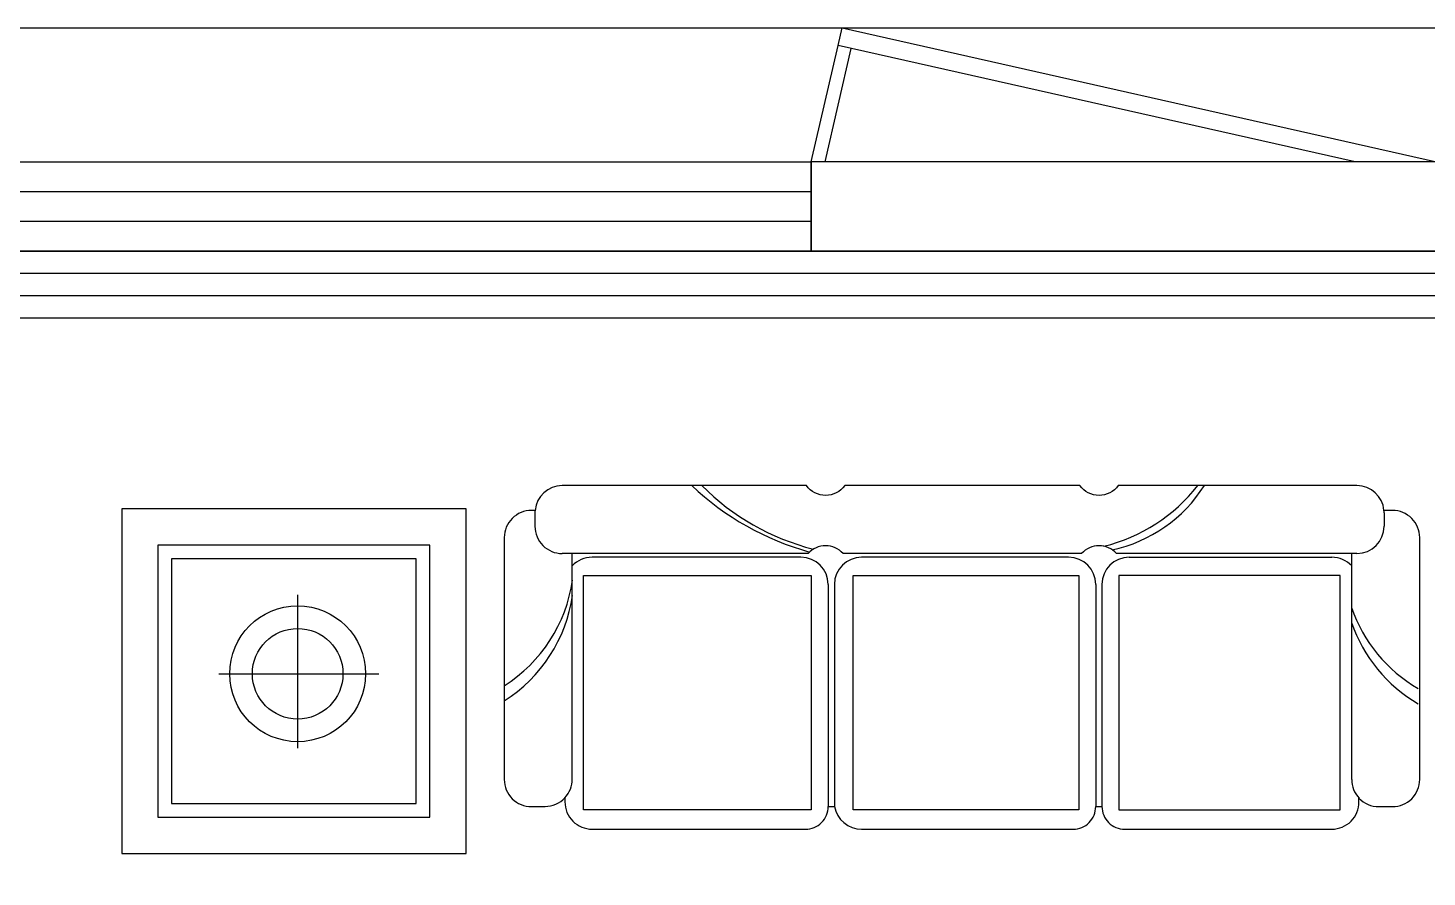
# Model space of a CAD drawing. Extents: x -6243262 to 3079315, y -2914302 to 172723.
# Drawn here: x -2393705 to -2390572, y -705703 to -703802 of the extents above; entities that cross this region are included whole.
import ezdxf

# ---------------------------------------------------------------- set-up
doc = ezdxf.new("R2010")
doc.units = 0
doc.header["$LTSCALE"] = 1000
for name, color, linetype in [('0-铝板', 32, 'Continuous'), ('A-FLOR-OTHER1-ON', 253, 'Continuous'), ('DOTE', 24, 'Continuous'), ('fur', 253, 'Continuous'), ('STAIR', 2, 'Continuous'), ('WALL', 9, 'Continuous'), ('WINDOW', 4, 'Continuous')]:
    doc.layers.add(name, color=color, linetype=linetype)

# ---------------------------------------------------------------- blocks, each defined once
blk = doc.blocks.new('A$C22252488')
at = {"layer": '0-铝板', "color": 0}
blk.add_lwpolyline([(1218.1, 0), (60.2, 261), (69.2, 300), (1400, 0)], dxfattribs=at)
at = {"layer": 'WINDOW', "color": 0}
for points in [[(0, 0), (60.2, 261)], [(30.8, 0), (89.5, 254.4)]]:
    blk.add_lwpolyline(points, dxfattribs=at)
blk = doc.blocks.new('$plan$00002641')
at = {"layer": 'fur', "color": 0}
for p, q in [((60.9, 960.1), (91.3, 960.1)), ((152.2, 899.2), (152.2, 360.8)), ((658.3, 887.6), (152.2, 887.6)), ((201.8, 862.1), (201.8, 366.3)), ((726.2, 862.1), (201.8, 862.1)), ((726.2, 366.3), (726.2, 862.1)), ((160.6, 389.2), (160.6, 843)), ((201.8, 366.3), (726.2, 366.3)), ((221.5, 328.3), (718.8, 328.3)), ((221.5, 314.4), (718.8, 314.4)), ((152.2, 282.7), (152.2, -251.6)), ((160.6, 253.5), (160.6, -210)), ((201.8, 276.4), (726.2, 276.4)), ((201.8, -229.1), (201.8, 276.4)), ((726.2, 276.4), (726.2, -229.1)), ((726.2, -229.1), (201.8, -229.1)), ((221.5, -270.9), (718.8, -270.9)), ((221.5, -284.8), (718.8, -284.8)), ((152.2, -329.7), (152.2, -880.6)), ((201.8, -322.8), (726.2, -322.8)), ((201.8, -832.6), (201.8, -322.8)), ((726.2, -322.8), (726.2, -832.6)), ((160.6, -345.7), (160.6, -813.5)), ((726.2, -832.6), (201.8, -832.6)), ((658.3, -858), (152.2, -858)), ((60.9, -941.5), (91.3, -941.5)), ((742.6, -1176.8), (133.6, -1176.8)), ((133.6, -1176.8), (133.6, -1785.8)), ((742.6, -1785.8), (742.6, -1176.8)), ((712.1, -1207.2), (164, -1207.2)), ((164, -1207.2), (164, -1755.3)), ((712.1, -1755.3), (712.1, -1207.2)), ((421.5, -1649.6), (421.5, -1291.2)), ((244.6, -1472.9), (588.3, -1472.9)), ((133.6, -1785.8), (742.6, -1785.8)), ((164, -1755.3), (712.1, -1755.3))]:
    blk.add_line(p, q, dxfattribs=at)
blk.add_lwpolyline([(718.5, -918.9, 0.207927), (699.2, -874.4), (708.7, -874.4, 0.414214), (769.6, -813.5), (769.6, -335.6, 0.414214), (718.8, -284.8), (718.8, -270.9, 0.354555), (769.6, -210), (769.6, 263.7, 0.414214), (718.8, 314.4), (718.8, 328.3, 0.414214), (769.6, 379), (769.6, 843, 0.414214), (708.7, 903.9), (699.9, 903.9, 0.207927), (719.2, 948.5), (719.2, 978.9, 0.414214), (658.3, 1039.8), (116.6, 1039.8, 0.414214), (55.7, 978.9), (55.7, 959.8, 0.389489), (0, 899.2), (0, 364.5, -0.514939), (0, 279), (0, -247.9, -0.514939), (0, -333.4), (0, -880.6, 0.389489), (55.7, -941.2), (55.7, -949.4, 0.414214), (116.6, -1010.3), (658.3, -1010.3, 0.414214), (719.2, -949.4), (719.2, -918.9)], format="xyb", close=True, dxfattribs=at)
blk.add_lwpolyline([(823.8, -1867), (823.8, -1095.6), (52.4, -1095.6), (52.4, -1867)], close=True, dxfattribs=at)
for radius in [152.2, 101.5]:
    blk.add_circle((421.5, -1472.9), radius, dxfattribs=at)
for centre, radius, start, end in [((165.1, 1204.3), 334.7, 288.8232, 329.8898), ((199, 1204.3), 334.7, 288.8232, 329.8898), ((60.9, 899.2), 60.9, 90, 94.8786), ((91.3, 899.2), 60.9, 0, 90), ((221.5, 843), 60.9, 133.0161, 180), ((658.3, 948.5), 60.9, 270, 313.0161), ((-173.7, 283.2), 324.8, 12.0984, 57.6672), ((-237.6, 240.4), 384.7, 13.8701, 51.8705), ((221.5, 389.2), 60.9, 180, 270), ((187.3, 321.8), 52.5, 131.9207, 228.0793), ((221.5, 253.5), 60.9, 90, 180), ((221.5, -210), 60.9, 180, 270), ((187.3, -290.6), 52.5, 131.9207, 228.0793), ((221.5, -345.7), 60.9, 90, 180), ((-382.6, -183.7), 542.1, 314.8957, 345.6532), ((-459.3, -157.7), 631.1, 316.7033, 344.5009), ((221.5, -813.5), 60.9, 180, 226.9839), ((165.1, -1188.8), 334.7, 32.2352, 81.9364), ((199, -1188.8), 334.7, 32.2352, 81.9364), ((657.6, -918.9), 60.9, 46.9839, 90), ((91.3, -880.6), 60.9, 270, 0), ((60.9, -880.6), 60.9, 265.1214, 270)]:
    blk.add_arc(centre, radius, start, end, dxfattribs=at)
blk = doc.blocks.new('$WINLIB2D$00000001')
at = {"color": 0}
for points in [[(-0.5, 0.5), (-0.5, -0.5)], [(-0.5, 0.5), (0.5, 0.5)], [(0.5, -0.5), (0.5, 0.5)], [(0.5, 0.1667), (-0.5, 0.1667)], [(0.5, -0.1667), (-0.5, -0.1667)], [(-0.5, -0.5), (0.5, -0.5)]]:
    blk.add_lwpolyline(points, dxfattribs=at)

msp = doc.modelspace()

# ---------------------------------------------------------------- linework, layer by layer
at = {"layer": '0-铝板'}
msp.add_lwpolyline([(-2424150.4, -703801.6), (-2388650.4, -703801.6), (-2388650.4, -712301.6)], dxfattribs=at)
at = {"layer": 'A-FLOR-OTHER1-ON'}
for points in [[(-2389650.4, -704301.6), (-2397000.4, -704301.6)], [(-2389650.4, -704451.6), (-2397000.4, -704451.6)]]:
    msp.add_lwpolyline(points, dxfattribs=at)
at = {"layer": 'DOTE'}
msp.add_line((-2388150.4, -704401.6), (-2430350.4, -704401.6), dxfattribs=at)
at = {"layer": 'STAIR'}
for points in [[(-2389650.4, -704351.6), (-2397000.4, -704351.6)], [(-2389650.4, -704401.6), (-2397000.4, -704401.6)]]:
    msp.add_lwpolyline(points, dxfattribs=at)
at = {"layer": 'WALL'}
for p, q in [((-2390550.4, -704101.6), (-2391950.4, -704101.6)), ((-2391950.4, -704101.6), (-2391950.4, -704301.6)), ((-2391950.4, -704301.6), (-2390550.4, -704301.6))]:
    msp.add_line(p, q, dxfattribs=at)

# ---------------------------------------------------------------- block references
at = {"rotation": 270}
msp.add_blockref('$plan$00002641', (-2391627.8, -704826.5), dxfattribs=at)
at = {"layer": '0-铝板', "color": 8}
msp.add_blockref('A$C22252488', (-2391950.4, -704101.6), dxfattribs=at)
at = {"layer": 'WINDOW', "xscale": -2600, "yscale": -200, "zscale": -2600, "rotation": 180}
msp.add_blockref('$WINLIB2D$00000001', (-2393250.4, -704201.6), dxfattribs=at)

doc.saveas('drawing.dxf')
